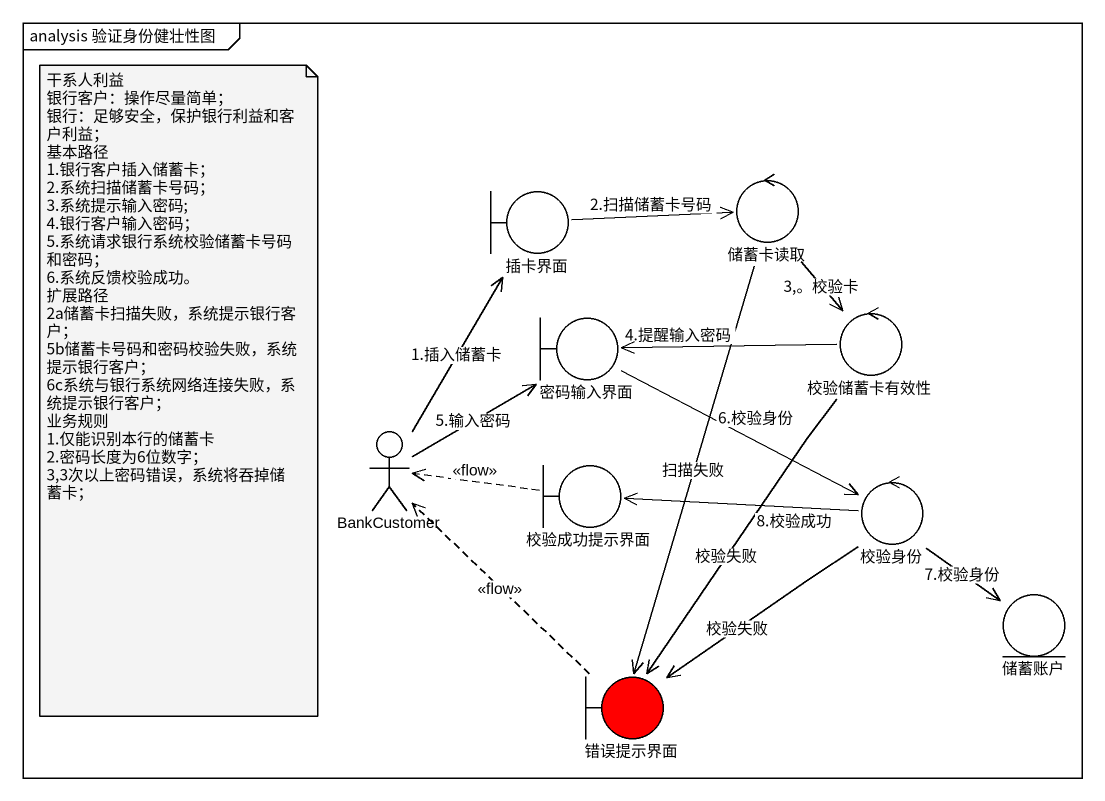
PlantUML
@startuml
mainframe analysis 验证身份健壮性图
boundary 插卡界面
control 储蓄卡读取
boundary 密码输入界面
control 校验储蓄卡有效性
actor BankCustomer
boundary 校验成功提示界面
control 校验身份
entity 储蓄账户
boundary 错误提示界面 #FF0000
插卡界面 -right-> 储蓄卡读取 : 2.扫描储蓄卡号码
储蓄卡读取 --> 校验储蓄卡有效性 : 3,。校验卡
储蓄卡读取 --> 错误提示界面 : 扫描失败
密码输入界面 -right-> 校验身份 : 6.校验身份
校验储蓄卡有效性 -left-> 密码输入界面 : 4.提醒输入密码
校验储蓄卡有效性 --> 错误提示界面 : 校验失败
BankCustomer -up-> 插卡界面 : 1.插入储蓄卡
BankCustomer -up-> 密码输入界面 : 5.输入密码
校验成功提示界面 .left.> BankCustomer : <<flow>>
校验身份 -left-> 校验成功提示界面 : 8.校验成功
校验身份 --> 储蓄账户 : 7.校验身份
校验身份 --> 错误提示界面 : 校验失败
错误提示界面 .up.> BankCustomer : <<flow>>
note as N1
  干系人利益
  银行客户：操作尽量简单；
  银行：足够安全，保护银行利益和客户利益；
  基本路径
  1.银行客户插入储蓄卡；
  2.系统扫描储蓄卡号码；
  3.系统提示输入密码;
  4.银行客户输入密码；
  5.系统请求银行系统校验储蓄卡号码和密码；
  6.系统反馈校验成功。
  扩展路径
  2a储蓄卡扫描失败，系统提示银行客户；
  5b储蓄卡号码和密码校验失败，系统提示银行客户；
  6c系统与银行系统网络连接失败，系统提示银行客户；
  业务规则
  1.仅能识别本行的储蓄卡
  2.密码长度为6位数字；
  3,3次以上密码错误，系统将吞掉储蓄卡；
end note
@enduml
